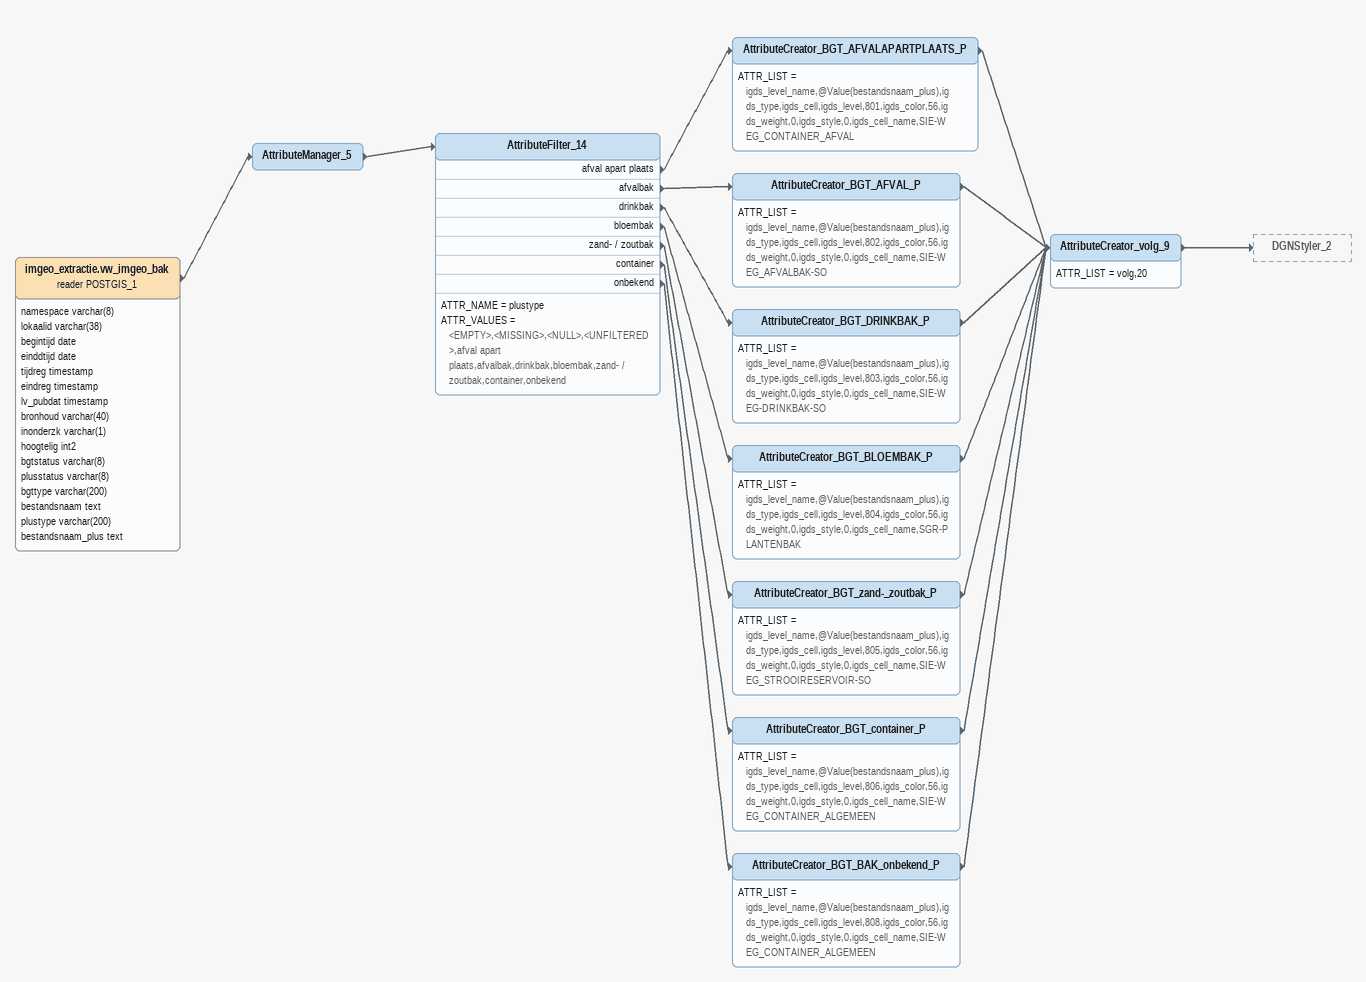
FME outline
imgeo_extractie.vw_imgeo_bak (reader POSTGIS_1)
    attributes: namespace varchar(8), lokaalid varchar(38), begintijd date, einddtijd date, tijdreg timestamp, eindreg timestamp, lv_pubdat timestamp, bronhoud varchar(40), inonderzk varchar(1), hoogtelig int2, bgtstatus varchar(8), plusstatus varchar(8), bgttype varchar(200), bestandsnaam text, plustype varchar(200), bestandsnaam_plus text
    -> AttributeManager_5
AttributeManager_5
    -> AttributeFilter_14
AttributeFilter_14
    ATTR_NAME = plustype
    ATTR_VALUES = <EMPTY>,<MISSING>,<NULL>,<UNFILTERED>,afval apart plaats,afvalbak,drinkbak,bloembak,zand- / zoutbak,container,onbekend
    afval apart plaats -> AttributeCreator_BGT_AFVALAPARTPLAATS_P
    afvalbak -> AttributeCreator_BGT_AFVAL_P
    drinkbak -> AttributeCreator_BGT_DRINKBAK_P
    bloembak -> AttributeCreator_BGT_BLOEMBAK_P
    zand- / zoutbak -> AttributeCreator_BGT_zand-_zoutbak_P
    container -> AttributeCreator_BGT_container_P
    onbekend -> AttributeCreator_BGT_BAK_onbekend_P
AttributeCreator_BGT_AFVALAPARTPLAATS_P
    ATTR_LIST = igds_level_name,@Value(bestandsnaam_plus),igds_type,igds_cell,igds_level,801,igds_color,56,igds_weight,0,igds_style,0,igds_cell_name,SIE-WEG_CONTAINER_AFVAL
    -> AttributeCreator_volg_9
AttributeCreator_BGT_AFVAL_P
    ATTR_LIST = igds_level_name,@Value(bestandsnaam_plus),igds_type,igds_cell,igds_level,802,igds_color,56,igds_weight,0,igds_style,0,igds_cell_name,SIE-WEG_AFVALBAK-SO
    -> AttributeCreator_volg_9
AttributeCreator_BGT_DRINKBAK_P
    ATTR_LIST = igds_level_name,@Value(bestandsnaam_plus),igds_type,igds_cell,igds_level,803,igds_color,56,igds_weight,0,igds_style,0,igds_cell_name,SIE-WEG-DRINKBAK-SO
    -> AttributeCreator_volg_9
AttributeCreator_BGT_BLOEMBAK_P
    ATTR_LIST = igds_level_name,@Value(bestandsnaam_plus),igds_type,igds_cell,igds_level,804,igds_color,56,igds_weight,0,igds_style,0,igds_cell_name,SGR-PLANTENBAK
    -> AttributeCreator_volg_9
AttributeCreator_BGT_zand-_zoutbak_P
    ATTR_LIST = igds_level_name,@Value(bestandsnaam_plus),igds_type,igds_cell,igds_level,805,igds_color,56,igds_weight,0,igds_style,0,igds_cell_name,SIE-WEG_STROOIRESERVOIR-SO
    -> AttributeCreator_volg_9
AttributeCreator_BGT_container_P
    ATTR_LIST = igds_level_name,@Value(bestandsnaam_plus),igds_type,igds_cell,igds_level,806,igds_color,56,igds_weight,0,igds_style,0,igds_cell_name,SIE-WEG_CONTAINER_ALGEMEEN
    -> AttributeCreator_volg_9
AttributeCreator_BGT_BAK_onbekend_P
    ATTR_LIST = igds_level_name,@Value(bestandsnaam_plus),igds_type,igds_cell,igds_level,808,igds_color,56,igds_weight,0,igds_style,0,igds_cell_name,SIE-WEG_CONTAINER_ALGEMEEN
    -> AttributeCreator_volg_9
AttributeCreator_volg_9
    ATTR_LIST = volg,20
    -> DGNStyler_2
